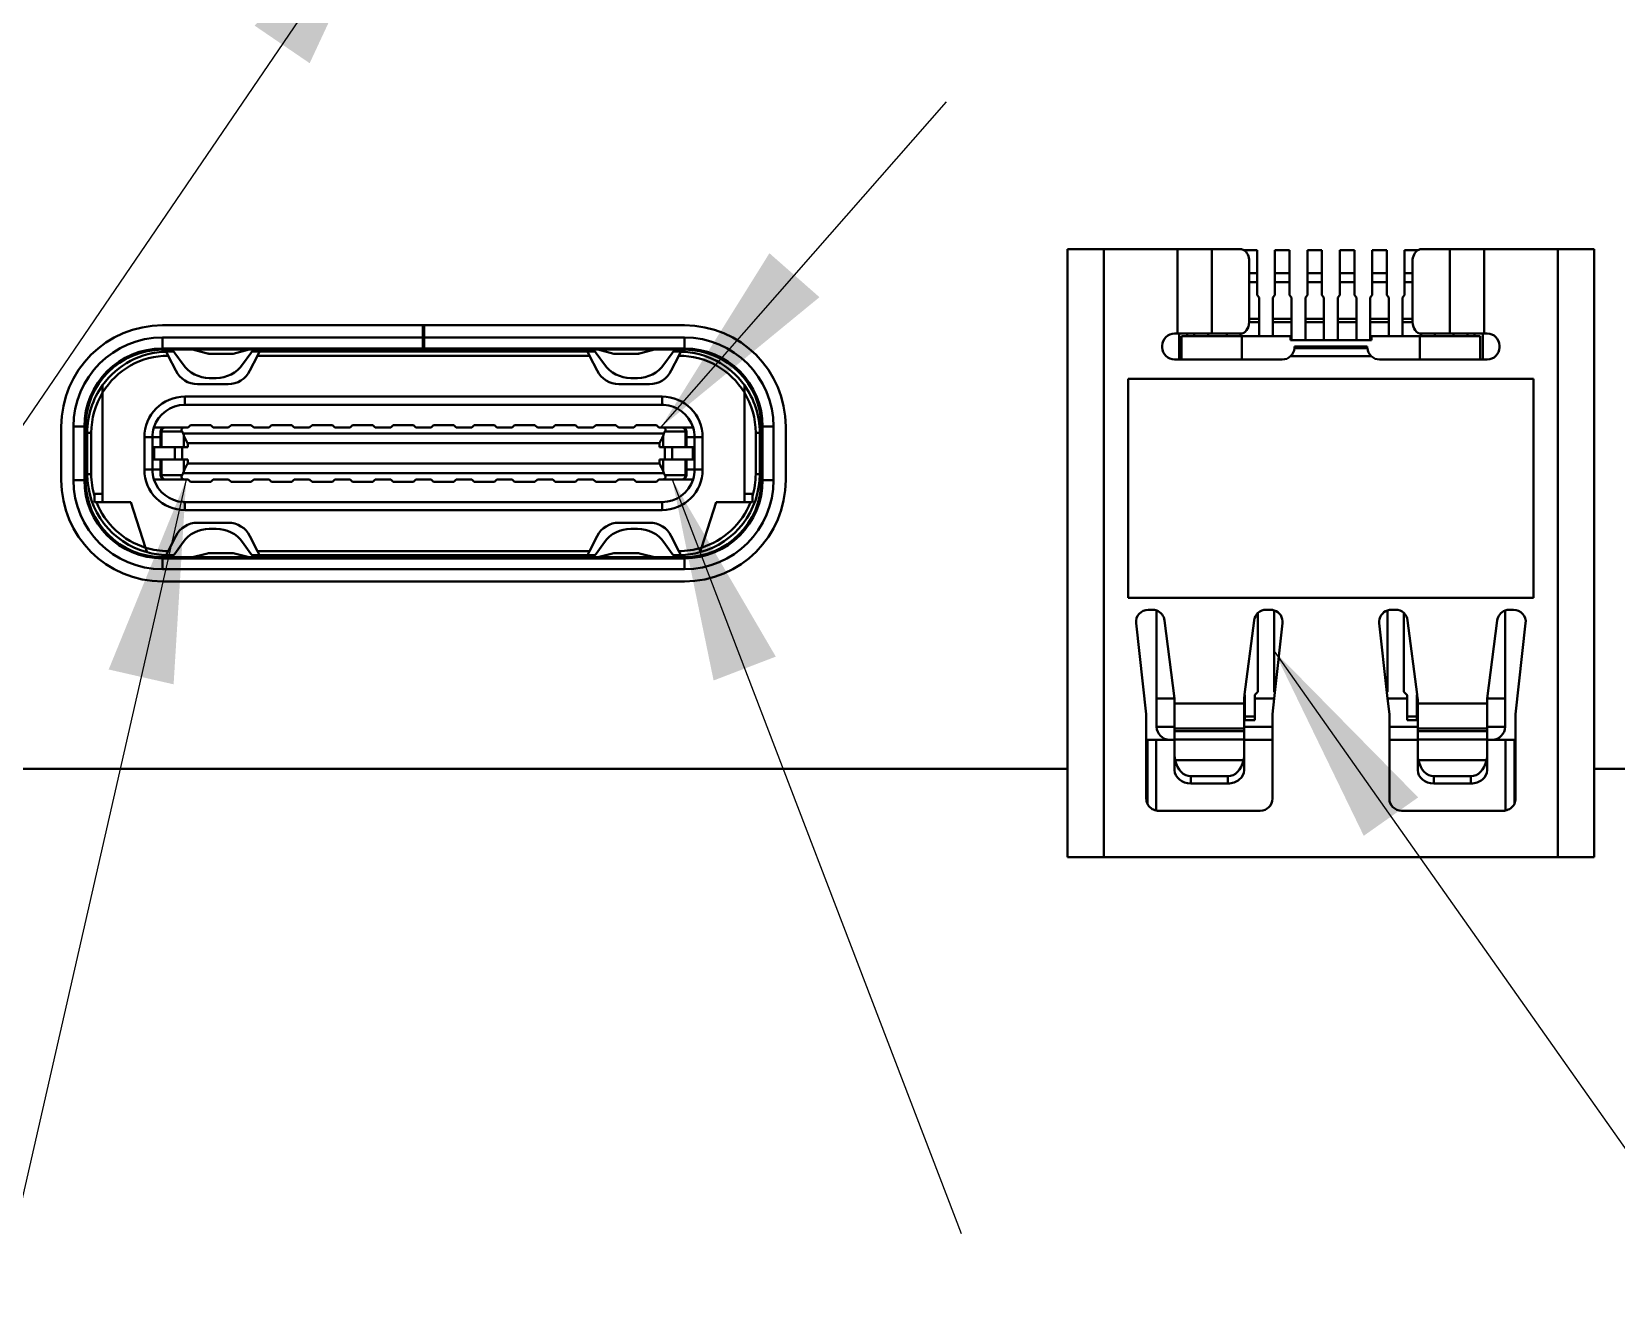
# Model space of a CAD drawing. Header units: millimetres. Extents: x 15 to 205, y 5 to 292.
# Drawn here: x 103.57 to 123.13, y 103.83 to 119.35 of the extents above; entities that cross this region are included whole.
import ezdxf

# ---------------------------------------------------------------- set-up
doc = ezdxf.new("R2010")
doc.units = ezdxf.units.MM
doc.layers.add('Annotations', color=7, linetype='Continuous')
doc.layers.add('Geometries', color=7, linetype='Continuous')
doc.dimstyles.new('ISO-25', dxfattribs={"dimtxt": 2.5, "dimasz": 2.5, "dimexe": 1.25, "dimexo": 0.625, "dimtad": 1, "dimtxsty": 'Standard', "dimcen": 2.5, "dimadec": 0, "dimazin": 0, "dimtfac": 1, "dimtmove": 0, "dimatfit": 3, "dimfxl": 1, "dimarcsym": 0})

msp = doc.modelspace()

# ---------------------------------------------------------------- linework, layer by layer
at = {"layer": 'Geometries', "linetype": 'Continuous', "lineweight": 40}
for p, q in [((116.355, 116.668), (116.805, 116.668)), ((116.355, 116.668), (116.355, 110.259)), ((116.805, 116.668), (117.713, 116.668)), ((116.805, 109.168), (116.805, 116.668)), ((117.713, 116.668), (118.138, 116.668)), ((117.713, 116.668), (117.713, 115.628)), ((118.138, 116.668), (118.492, 116.668)), ((118.138, 115.628), (118.138, 116.668)), ((118.695, 116.658), (118.531, 116.658)), ((118.695, 116.658), (118.695, 116.372)), ((118.915, 116.372), (118.915, 116.658)), ((119.095, 116.658), (118.915, 116.658)), ((119.095, 116.658), (119.095, 116.372)), ((119.315, 116.372), (119.315, 116.658)), ((119.495, 116.658), (119.315, 116.658)), ((119.495, 116.658), (119.495, 116.372)), ((119.715, 116.372), (119.715, 116.658)), ((119.895, 116.658), (119.715, 116.658)), ((119.895, 116.658), (119.895, 116.372)), ((120.115, 116.372), (120.115, 116.658)), ((120.295, 116.658), (120.115, 116.658)), ((120.295, 116.658), (120.295, 116.372)), ((120.515, 116.372), (120.515, 116.658)), ((120.68, 116.658), (120.515, 116.658)), ((120.719, 116.668), (121.073, 116.668)), ((121.073, 116.668), (121.497, 116.668)), ((121.073, 116.668), (121.073, 115.628)), ((121.497, 116.668), (122.405, 116.668)), ((121.497, 115.628), (121.497, 116.668)), ((122.405, 116.668), (122.855, 116.668)), ((122.405, 116.668), (122.405, 109.168)), ((122.855, 110.259), (122.855, 116.668)), ((118.598, 116.518), (118.598, 116.372)), ((118.695, 116.372), (118.598, 116.372)), ((118.598, 116.372), (118.598, 116.262)), ((118.695, 116.372), (118.695, 116.262)), ((118.915, 116.262), (118.915, 116.372)), ((119.095, 116.372), (118.915, 116.372)), ((119.095, 116.372), (119.095, 116.262)), ((119.315, 116.262), (119.315, 116.372)), ((119.495, 116.372), (119.315, 116.372)), ((119.495, 116.372), (119.495, 116.262)), ((119.715, 116.262), (119.715, 116.372)), ((119.895, 116.372), (119.715, 116.372)), ((119.895, 116.372), (119.895, 116.262)), ((120.115, 116.262), (120.115, 116.372)), ((120.295, 116.372), (120.115, 116.372)), ((120.295, 116.372), (120.295, 116.262)), ((120.515, 116.262), (120.515, 116.372)), ((120.613, 116.372), (120.515, 116.372)), ((120.613, 116.372), (120.613, 116.518)), ((120.613, 116.262), (120.613, 116.372)), ((118.598, 116.262), (118.695, 116.262)), ((118.598, 116.262), (118.598, 115.808)), ((118.695, 116.103), (118.695, 116.262)), ((118.915, 116.262), (119.095, 116.262)), ((118.915, 116.103), (118.915, 116.262)), ((119.095, 116.103), (119.095, 116.262)), ((119.315, 116.262), (119.495, 116.262)), ((119.315, 116.103), (119.315, 116.262)), ((119.495, 116.103), (119.495, 116.262)), ((119.715, 116.262), (119.895, 116.262)), ((119.715, 116.103), (119.715, 116.262)), ((119.895, 116.103), (119.895, 116.262)), ((120.115, 116.262), (120.295, 116.262)), ((120.115, 116.103), (120.115, 116.262)), ((120.295, 116.103), (120.295, 116.262)), ((120.515, 116.103), (120.515, 116.262)), ((120.515, 116.262), (120.613, 116.262)), ((120.613, 115.808), (120.613, 116.262)), ((118.72, 116.074), (118.695, 116.103)), ((118.72, 116.074), (118.72, 115.808)), ((118.915, 116.103), (118.89, 116.074)), ((118.89, 115.808), (118.89, 116.074)), ((119.12, 116.074), (119.095, 116.103)), ((119.12, 116.074), (119.12, 115.808)), ((119.315, 116.103), (119.29, 116.074)), ((119.29, 115.808), (119.29, 116.074)), ((119.52, 116.074), (119.495, 116.103)), ((119.52, 116.074), (119.52, 115.808)), ((119.715, 116.103), (119.69, 116.074)), ((119.69, 115.808), (119.69, 116.074)), ((119.92, 116.074), (119.895, 116.103)), ((119.92, 116.074), (119.92, 115.808)), ((120.115, 116.103), (120.09, 116.074)), ((120.09, 115.808), (120.09, 116.074)), ((120.32, 116.074), (120.295, 116.103)), ((120.32, 116.074), (120.32, 115.808)), ((120.515, 116.103), (120.49, 116.074)), ((120.49, 115.808), (120.49, 116.074)), ((118.72, 115.808), (118.598, 115.808)), ((118.598, 115.808), (118.598, 115.778)), ((118.72, 115.808), (118.72, 115.768)), ((118.89, 115.768), (118.89, 115.808)), ((119.12, 115.808), (118.89, 115.808)), ((119.12, 115.808), (119.12, 115.768)), ((119.52, 115.808), (119.29, 115.808)), ((119.29, 115.768), (119.29, 115.808)), ((119.52, 115.808), (119.52, 115.768)), ((119.69, 115.768), (119.69, 115.808)), ((119.92, 115.808), (119.69, 115.808)), ((119.92, 115.808), (119.92, 115.768)), ((120.09, 115.768), (120.09, 115.808)), ((120.32, 115.808), (120.09, 115.808)), ((120.32, 115.808), (120.32, 115.768)), ((120.49, 115.768), (120.49, 115.808)), ((120.613, 115.808), (120.49, 115.808)), ((120.613, 115.778), (120.613, 115.808)), ((105.187, 115.73), (108.397, 115.73)), ((105.187, 115.445), (105.187, 115.58)), ((108.397, 115.58), (105.187, 115.58)), ((108.417, 115.73), (108.397, 115.73)), ((108.397, 115.73), (108.397, 115.58)), ((108.397, 115.445), (108.397, 115.58)), ((111.627, 115.73), (108.417, 115.73)), ((108.417, 115.73), (108.417, 115.58)), ((108.417, 115.58), (108.417, 115.445)), ((108.417, 115.58), (111.627, 115.58)), ((111.627, 115.445), (111.627, 115.58)), ((117.675, 115.628), (117.713, 115.628)), ((117.732, 115.628), (117.713, 115.628)), ((117.832, 115.628), (117.732, 115.628)), ((117.732, 115.628), (117.732, 115.308)), ((117.832, 115.597), (117.762, 115.597)), ((117.762, 115.308), (117.762, 115.597)), ((117.92, 115.628), (117.832, 115.628)), ((117.832, 115.628), (117.832, 115.597)), ((117.92, 115.597), (117.832, 115.597)), ((118.09, 115.628), (117.92, 115.628)), ((117.92, 115.628), (117.92, 115.597)), ((118.09, 115.597), (117.92, 115.597)), ((118.138, 115.628), (118.09, 115.628)), ((118.09, 115.597), (118.09, 115.628)), ((118.32, 115.597), (118.09, 115.597)), ((118.32, 115.628), (118.138, 115.628)), ((118.32, 115.628), (118.32, 115.597)), ((118.49, 115.628), (118.32, 115.628)), ((118.49, 115.597), (118.32, 115.597)), ((118.49, 115.597), (118.49, 115.628)), ((118.492, 115.628), (118.49, 115.628)), ((118.505, 115.597), (118.49, 115.597)), ((118.72, 115.597), (118.505, 115.597)), ((118.505, 115.597), (118.505, 115.308)), ((118.72, 115.768), (118.598, 115.768)), ((118.72, 115.768), (118.72, 115.597)), ((118.89, 115.597), (118.72, 115.597)), ((118.89, 115.597), (118.89, 115.768)), ((119.12, 115.768), (118.89, 115.768)), ((119.105, 115.597), (118.89, 115.597)), ((119.105, 115.547), (119.105, 115.597)), ((119.12, 115.768), (119.12, 115.547)), ((119.29, 115.547), (119.29, 115.768)), ((119.52, 115.768), (119.29, 115.768)), ((119.52, 115.768), (119.52, 115.547)), ((119.69, 115.547), (119.69, 115.768)), ((119.92, 115.768), (119.69, 115.768)), ((119.92, 115.768), (119.92, 115.547)), ((120.09, 115.547), (120.09, 115.768)), ((120.32, 115.768), (120.09, 115.768)), ((120.105, 115.597), (120.105, 115.547)), ((120.32, 115.597), (120.105, 115.597)), ((120.32, 115.768), (120.32, 115.597)), ((120.49, 115.597), (120.32, 115.597)), ((120.49, 115.597), (120.49, 115.768)), ((120.613, 115.768), (120.49, 115.768)), ((120.705, 115.597), (120.49, 115.597)), ((120.72, 115.597), (120.705, 115.597)), ((120.705, 115.308), (120.705, 115.597)), ((120.719, 115.628), (120.72, 115.628)), ((120.72, 115.628), (120.72, 115.597)), ((120.72, 115.628), (120.89, 115.628)), ((120.89, 115.597), (120.72, 115.597)), ((120.89, 115.597), (120.89, 115.628)), ((120.89, 115.628), (121.073, 115.628)), ((121.12, 115.597), (120.89, 115.597)), ((121.12, 115.628), (121.073, 115.628)), ((121.29, 115.628), (121.12, 115.628)), ((121.12, 115.628), (121.12, 115.597)), ((121.29, 115.597), (121.12, 115.597)), ((121.379, 115.628), (121.29, 115.628)), ((121.29, 115.597), (121.29, 115.628)), ((121.379, 115.597), (121.29, 115.597)), ((121.479, 115.628), (121.379, 115.628)), ((121.379, 115.597), (121.379, 115.628)), ((121.449, 115.597), (121.379, 115.597)), ((121.449, 115.597), (121.449, 115.308)), ((121.497, 115.628), (121.479, 115.628)), ((121.479, 115.308), (121.479, 115.628)), ((121.535, 115.628), (121.497, 115.628)), ((105.187, 115.43), (105.187, 115.445)), ((108.397, 115.445), (105.187, 115.445)), ((105.187, 115.43), (105.238, 115.43)), ((105.232, 115.405), (105.257, 115.355)), ((105.238, 115.43), (105.239, 115.43)), ((105.238, 115.43), (105.238, 115.43)), ((105.239, 115.43), (105.256, 115.43)), ((105.256, 115.43), (105.557, 115.43)), ((105.257, 115.42), (105.3, 115.42)), ((105.257, 115.42), (105.257, 115.405)), ((105.257, 115.405), (105.322, 115.405)), ((105.44, 115.246), (105.337, 115.388)), ((105.557, 115.43), (105.725, 115.388)), ((105.557, 115.43), (106.257, 115.43)), ((105.725, 115.388), (105.756, 115.38)), ((106.257, 115.43), (106.057, 115.38)), ((106.175, 115.246), (106.277, 115.388)), ((106.257, 115.43), (106.358, 115.43)), ((106.382, 115.405), (106.292, 115.405)), ((106.357, 115.355), (106.382, 115.405)), ((106.358, 115.43), (106.652, 115.43)), ((106.722, 115.405), (106.382, 115.405)), ((106.652, 115.43), (107.279, 115.43)), ((106.722, 115.405), (106.702, 115.417)), ((107.322, 115.405), (106.722, 115.405)), ((107.279, 115.43), (108.397, 115.43)), ((107.279, 115.43), (107.322, 115.405)), ((109.492, 115.405), (107.322, 115.405)), ((108.397, 115.445), (108.397, 115.43)), ((108.417, 115.43), (108.397, 115.43)), ((108.417, 115.445), (108.417, 115.43)), ((108.417, 115.445), (111.627, 115.445)), ((109.535, 115.43), (108.417, 115.43)), ((109.535, 115.43), (109.492, 115.405)), ((110.092, 115.405), (109.492, 115.405)), ((110.162, 115.43), (109.535, 115.43)), ((110.092, 115.405), (110.112, 115.417)), ((110.432, 115.405), (110.092, 115.405)), ((110.456, 115.43), (110.162, 115.43)), ((110.432, 115.405), (110.522, 115.405)), ((110.457, 115.355), (110.432, 115.405)), ((110.557, 115.43), (110.456, 115.43)), ((110.64, 115.246), (110.537, 115.388)), ((111.257, 115.43), (110.557, 115.43)), ((110.557, 115.43), (110.757, 115.38)), ((111.059, 115.38), (111.09, 115.388)), ((111.257, 115.43), (111.09, 115.388)), ((111.407, 115.43), (111.257, 115.43)), ((111.375, 115.246), (111.477, 115.388)), ((111.558, 115.43), (111.407, 115.43)), ((111.407, 115.43), (111.407, 115.43)), ((111.492, 115.405), (111.557, 115.405)), ((111.515, 115.42), (111.557, 115.42)), ((111.557, 115.405), (111.557, 115.42)), ((111.582, 115.405), (111.557, 115.355)), ((111.576, 115.43), (111.558, 115.43)), ((111.627, 115.43), (111.576, 115.43)), ((111.576, 115.43), (111.576, 115.43)), ((111.576, 115.43), (111.576, 115.43)), ((111.627, 115.43), (111.627, 115.445)), ((117.525, 115.458), (117.525, 115.478)), ((119.105, 115.547), (119.12, 115.547)), ((119.12, 115.547), (119.29, 115.547)), ((119.155, 115.468), (120.055, 115.468)), ((119.155, 115.468), (119.155, 115.458)), ((119.155, 115.448), (120.056, 115.448)), ((119.29, 115.547), (119.52, 115.547)), ((119.52, 115.547), (119.69, 115.547)), ((119.69, 115.547), (119.92, 115.547)), ((119.92, 115.547), (120.09, 115.547)), ((120.055, 115.458), (120.055, 115.468)), ((120.09, 115.547), (120.105, 115.547)), ((121.685, 115.478), (121.685, 115.458)), ((105.349, 115.171), (105.257, 115.355)), ((105.756, 115.38), (105.757, 115.38)), ((106.057, 115.38), (105.757, 115.38)), ((106.357, 115.355), (106.265, 115.171)), ((110.457, 115.355), (106.357, 115.355)), ((110.549, 115.171), (110.457, 115.355)), ((110.757, 115.38), (111.057, 115.38)), ((111.059, 115.38), (111.057, 115.38)), ((111.557, 115.355), (111.465, 115.171)), ((117.732, 115.308), (117.675, 115.308)), ((117.762, 115.308), (117.732, 115.308)), ((118.505, 115.308), (117.762, 115.308)), ((119.005, 115.308), (118.505, 115.308)), ((120.104, 115.348), (119.107, 115.348)), ((120.705, 115.308), (120.205, 115.308)), ((121.449, 115.308), (120.705, 115.308)), ((121.479, 115.308), (121.449, 115.308)), ((121.535, 115.308), (121.479, 115.308)), ((104.447, 114.991), (104.447, 114.901)), ((105.997, 115.005), (105.618, 115.005)), ((105.764, 115.08), (105.85, 115.08)), ((111.197, 115.005), (110.818, 115.005)), ((111.05, 115.08), (110.964, 115.08)), ((112.367, 114.901), (112.367, 114.991)), ((122.105, 115.068), (117.105, 115.068)), ((117.105, 115.068), (117.105, 112.368)), ((122.105, 112.368), (122.105, 115.068)), ((104.447, 113.65), (104.447, 114.901)), ((105.462, 114.75), (105.462, 114.85)), ((111.352, 114.85), (105.462, 114.85)), ((111.352, 114.75), (111.352, 114.85)), ((112.367, 113.65), (112.367, 114.901)), ((105.462, 114.75), (111.352, 114.75)), ((103.937, 113.82), (103.937, 114.48)), ((104.223, 114.48), (104.087, 114.48)), ((104.087, 114.48), (104.087, 113.82)), ((104.223, 114.48), (104.223, 113.82)), ((104.223, 114.48), (104.237, 114.48)), ((104.237, 114.48), (104.237, 114.3)), ((104.307, 114.405), (104.257, 114.405)), ((104.257, 114.405), (104.257, 114.3)), ((104.307, 114.405), (104.307, 113.895)), ((105.081, 114.47), (105.187, 114.47)), ((105.162, 114.42), (105.175, 114.42)), ((105.162, 114.42), (105.162, 114.35)), ((105.427, 114.42), (105.175, 114.42)), ((105.175, 114.42), (105.175, 114.225)), ((105.187, 114.47), (105.212, 114.47)), ((105.212, 114.47), (105.222, 114.47)), ((105.456, 114.47), (105.222, 114.47)), ((105.427, 114.42), (105.44, 114.395)), ((105.456, 114.47), (105.462, 114.47)), ((105.462, 114.47), (105.502, 114.47)), ((105.532, 114.5), (105.502, 114.47)), ((105.532, 114.5), (105.782, 114.5)), ((105.812, 114.47), (105.782, 114.5)), ((105.812, 114.47), (106.002, 114.47)), ((106.002, 114.47), (106.032, 114.5)), ((106.032, 114.5), (106.282, 114.5)), ((106.282, 114.5), (106.312, 114.47)), ((106.312, 114.47), (106.502, 114.47)), ((106.532, 114.5), (106.502, 114.47)), ((106.532, 114.5), (106.692, 114.5)), ((106.782, 114.5), (106.692, 114.5)), ((106.782, 114.5), (106.812, 114.47)), ((106.812, 114.47), (107.002, 114.47)), ((107.032, 114.5), (107.002, 114.47)), ((107.032, 114.5), (107.282, 114.5)), ((107.282, 114.5), (107.312, 114.47)), ((107.312, 114.47), (107.502, 114.47)), ((107.502, 114.47), (107.532, 114.5)), ((107.532, 114.5), (107.692, 114.5)), ((107.692, 114.5), (107.782, 114.5)), ((107.782, 114.5), (107.812, 114.47)), ((107.812, 114.47), (108.002, 114.47)), ((108.002, 114.47), (108.032, 114.5)), ((108.032, 114.5), (108.282, 114.5)), ((108.282, 114.5), (108.312, 114.47)), ((108.312, 114.47), (108.502, 114.47)), ((108.502, 114.47), (108.532, 114.5)), ((108.782, 114.5), (108.532, 114.5)), ((108.782, 114.5), (108.812, 114.47)), ((108.812, 114.47), (109.002, 114.47)), ((109.002, 114.47), (109.032, 114.5)), ((109.282, 114.5), (109.032, 114.5)), ((109.282, 114.5), (109.312, 114.47)), ((109.312, 114.47), (109.502, 114.47)), ((109.502, 114.47), (109.532, 114.5)), ((109.782, 114.5), (109.532, 114.5)), ((109.782, 114.5), (109.812, 114.47)), ((109.812, 114.47), (110.002, 114.47)), ((110.002, 114.47), (110.032, 114.5)), ((110.282, 114.5), (110.032, 114.5)), ((110.282, 114.5), (110.312, 114.47)), ((110.312, 114.47), (110.502, 114.47)), ((110.502, 114.47), (110.532, 114.5)), ((110.692, 114.5), (110.532, 114.5)), ((110.782, 114.5), (110.692, 114.5)), ((110.782, 114.5), (110.812, 114.47)), ((110.812, 114.47), (111.002, 114.47)), ((111.002, 114.47), (111.032, 114.5)), ((111.282, 114.5), (111.032, 114.5)), ((111.282, 114.5), (111.312, 114.47)), ((111.312, 114.47), (111.359, 114.47)), ((111.359, 114.47), (111.593, 114.47)), ((111.387, 114.42), (111.375, 114.395)), ((111.387, 114.42), (111.639, 114.42)), ((111.602, 114.47), (111.593, 114.47)), ((111.627, 114.47), (111.602, 114.47)), ((111.627, 114.47), (111.734, 114.47)), ((111.652, 114.42), (111.639, 114.42)), ((111.639, 114.42), (111.639, 114.225)), ((111.652, 114.42), (111.652, 114.35)), ((112.507, 113.895), (112.507, 114.405)), ((112.507, 114.405), (112.557, 114.405)), ((112.557, 114.3), (112.557, 114.405)), ((112.592, 114.48), (112.577, 114.48)), ((112.577, 114.48), (112.577, 114.3)), ((112.592, 114.48), (112.592, 113.82)), ((112.592, 114.48), (112.727, 114.48)), ((112.727, 114.48), (112.727, 113.82)), ((112.877, 113.82), (112.877, 114.48)), ((104.237, 114.3), (104.237, 114)), ((104.257, 114.3), (104.237, 114.3)), ((104.257, 114), (104.257, 114.3)), ((105.062, 114.35), (104.962, 114.35)), ((104.962, 113.95), (104.962, 114.35)), ((105.062, 114.35), (105.062, 114.225)), ((105.162, 114.35), (105.062, 114.35)), ((105.084, 114.225), (105.062, 114.225)), ((105.062, 114.225), (105.062, 114.075)), ((105.084, 114.225), (105.162, 114.225)), ((105.084, 114.225), (105.084, 114.075)), ((105.162, 114.35), (105.162, 114.225)), ((105.162, 114.225), (105.175, 114.225)), ((105.175, 114.225), (105.337, 114.225)), ((105.43, 114.225), (105.337, 114.225)), ((105.337, 114.225), (105.337, 114.075)), ((105.45, 114.225), (105.43, 114.225)), ((105.43, 114.225), (105.43, 114.075)), ((105.44, 114.395), (111.375, 114.395)), ((105.45, 114.368), (105.45, 114.225)), ((105.497, 114.225), (105.45, 114.225)), ((105.497, 114.275), (111.318, 114.275)), ((105.497, 114.275), (105.497, 114.225)), ((111.318, 114.275), (111.318, 114.225)), ((111.318, 114.225), (111.364, 114.225)), ((111.364, 114.368), (111.364, 114.225)), ((111.364, 114.225), (111.384, 114.225)), ((111.384, 114.225), (111.477, 114.225)), ((111.384, 114.225), (111.384, 114.075)), ((111.639, 114.225), (111.477, 114.225)), ((111.477, 114.225), (111.477, 114.075)), ((111.652, 114.225), (111.639, 114.225)), ((111.652, 114.35), (111.752, 114.35)), ((111.652, 114.35), (111.652, 114.225)), ((111.731, 114.225), (111.652, 114.225)), ((111.731, 114.225), (111.731, 114.075)), ((111.731, 114.225), (111.752, 114.225)), ((111.752, 114.35), (111.852, 114.35)), ((111.752, 114.225), (111.752, 114.35)), ((111.752, 114.225), (111.752, 114.075)), ((111.852, 113.95), (111.852, 114.35)), ((112.557, 114.3), (112.577, 114.3)), ((112.557, 114), (112.557, 114.3)), ((112.577, 114.3), (112.577, 114)), ((105.084, 114.075), (105.062, 114.075)), ((105.062, 114.075), (105.062, 113.95)), ((105.084, 114.075), (105.162, 114.075)), ((105.162, 114.075), (105.162, 113.95)), ((105.162, 114.075), (105.175, 114.075)), ((105.175, 114.075), (105.337, 114.075)), ((105.175, 114.075), (105.175, 113.88)), ((105.43, 114.075), (105.337, 114.075)), ((105.45, 114.075), (105.43, 114.075)), ((105.497, 114.075), (105.45, 114.075)), ((105.45, 114.075), (105.45, 113.932)), ((105.497, 114.075), (105.497, 114.025)), ((111.318, 114.025), (105.497, 114.025)), ((111.318, 114.075), (111.364, 114.075)), ((111.318, 114.075), (111.318, 114.025)), ((111.364, 114.075), (111.384, 114.075)), ((111.364, 114.075), (111.364, 113.932)), ((111.384, 114.075), (111.477, 114.075)), ((111.639, 114.075), (111.477, 114.075)), ((111.652, 114.075), (111.639, 114.075)), ((111.639, 114.075), (111.639, 113.88)), ((111.652, 114.075), (111.652, 113.95)), ((111.731, 114.075), (111.652, 114.075)), ((111.731, 114.075), (111.752, 114.075)), ((111.752, 113.95), (111.752, 114.075)), ((104.223, 113.82), (104.087, 113.82)), ((104.237, 113.82), (104.223, 113.82)), ((104.237, 114), (104.257, 114)), ((104.237, 114), (104.237, 113.82)), ((104.257, 114), (104.257, 113.895)), ((104.307, 113.895), (104.257, 113.895)), ((105.062, 113.95), (104.962, 113.95)), ((105.162, 113.95), (105.062, 113.95)), ((105.187, 113.83), (105.081, 113.83)), ((105.162, 113.95), (105.162, 113.88)), ((105.162, 113.88), (105.175, 113.88)), ((105.175, 113.88), (105.427, 113.88)), ((105.212, 113.83), (105.187, 113.83)), ((105.212, 113.83), (105.222, 113.83)), ((105.222, 113.83), (105.456, 113.83)), ((105.44, 113.905), (105.427, 113.88)), ((111.375, 113.905), (105.44, 113.905)), ((105.502, 113.83), (105.456, 113.83)), ((105.502, 113.83), (105.532, 113.8)), ((105.782, 113.8), (105.812, 113.83)), ((106.002, 113.83), (105.812, 113.83)), ((106.002, 113.83), (106.032, 113.8)), ((106.282, 113.8), (106.312, 113.83)), ((106.502, 113.83), (106.312, 113.83)), ((106.502, 113.83), (106.532, 113.8)), ((106.782, 113.8), (106.812, 113.83)), ((107.002, 113.83), (106.812, 113.83)), ((107.002, 113.83), (107.032, 113.8)), ((107.282, 113.8), (107.312, 113.83)), ((107.502, 113.83), (107.312, 113.83)), ((107.502, 113.83), (107.532, 113.8)), ((107.782, 113.8), (107.812, 113.83)), ((108.002, 113.83), (107.812, 113.83)), ((108.002, 113.83), (108.032, 113.8)), ((108.282, 113.8), (108.312, 113.83)), ((108.502, 113.83), (108.312, 113.83)), ((108.502, 113.83), (108.532, 113.8)), ((108.782, 113.8), (108.812, 113.83)), ((109.002, 113.83), (108.812, 113.83)), ((109.002, 113.83), (109.032, 113.8)), ((109.282, 113.8), (109.312, 113.83)), ((109.502, 113.83), (109.312, 113.83)), ((109.502, 113.83), (109.532, 113.8)), ((109.782, 113.8), (109.812, 113.83)), ((110.002, 113.83), (109.812, 113.83)), ((110.002, 113.83), (110.032, 113.8)), ((110.282, 113.8), (110.312, 113.83)), ((110.502, 113.83), (110.312, 113.83)), ((110.502, 113.83), (110.532, 113.8)), ((110.782, 113.8), (110.812, 113.83)), ((111.002, 113.83), (110.812, 113.83)), ((111.002, 113.83), (111.032, 113.8)), ((111.282, 113.8), (111.312, 113.83)), ((111.359, 113.83), (111.312, 113.83)), ((111.593, 113.83), (111.359, 113.83)), ((111.375, 113.905), (111.387, 113.88)), ((111.639, 113.88), (111.387, 113.88)), ((111.602, 113.83), (111.593, 113.83)), ((111.602, 113.83), (111.627, 113.83)), ((111.734, 113.83), (111.627, 113.83)), ((111.652, 113.88), (111.639, 113.88)), ((111.652, 113.95), (111.652, 113.88)), ((111.652, 113.95), (111.752, 113.95)), ((111.752, 113.95), (111.852, 113.95)), ((112.507, 113.895), (112.557, 113.895)), ((112.577, 114), (112.557, 114)), ((112.557, 113.895), (112.557, 114)), ((112.577, 114), (112.577, 113.82)), ((112.577, 113.82), (112.592, 113.82)), ((112.592, 113.82), (112.727, 113.82)), ((104.347, 113.65), (104.447, 113.65)), ((104.347, 113.65), (104.347, 113.622)), ((104.347, 113.622), (104.347, 113.55)), ((104.447, 113.55), (104.447, 113.65)), ((105.532, 113.8), (105.782, 113.8)), ((106.032, 113.8), (106.122, 113.8)), ((106.122, 113.8), (106.282, 113.8)), ((106.622, 113.8), (106.532, 113.8)), ((106.782, 113.8), (106.622, 113.8)), ((107.122, 113.8), (107.032, 113.8)), ((107.282, 113.8), (107.122, 113.8)), ((107.532, 113.8), (107.622, 113.8)), ((107.782, 113.8), (107.622, 113.8)), ((108.122, 113.8), (108.032, 113.8)), ((108.282, 113.8), (108.122, 113.8)), ((108.622, 113.8), (108.532, 113.8)), ((108.782, 113.8), (108.622, 113.8)), ((109.122, 113.8), (109.032, 113.8)), ((109.282, 113.8), (109.122, 113.8)), ((109.622, 113.8), (109.532, 113.8)), ((109.782, 113.8), (109.622, 113.8)), ((110.122, 113.8), (110.032, 113.8)), ((110.282, 113.8), (110.122, 113.8)), ((110.622, 113.8), (110.532, 113.8)), ((110.782, 113.8), (110.622, 113.8)), ((111.032, 113.8), (111.122, 113.8)), ((111.282, 113.8), (111.122, 113.8)), ((112.367, 113.55), (112.367, 113.65)), ((112.367, 113.65), (112.467, 113.65)), ((112.467, 113.65), (112.467, 113.622)), ((112.467, 113.622), (112.467, 113.55)), ((104.347, 113.55), (104.372, 113.55)), ((104.372, 113.55), (104.447, 113.55)), ((104.447, 113.55), (104.797, 113.55)), ((104.978, 112.987), (104.797, 113.55)), ((105.462, 113.45), (105.462, 113.55)), ((105.462, 113.55), (111.352, 113.55)), ((105.462, 113.45), (111.352, 113.45)), ((111.352, 113.55), (111.352, 113.45)), ((112.017, 113.55), (111.837, 112.987)), ((112.017, 113.55), (112.367, 113.55)), ((112.367, 113.55), (112.442, 113.55)), ((112.442, 113.55), (112.467, 113.55)), ((105.618, 113.295), (105.997, 113.295)), ((110.818, 113.295), (111.197, 113.295)), ((105.257, 112.945), (105.349, 113.129)), ((105.44, 113.054), (105.337, 112.911)), ((105.764, 113.22), (105.85, 113.22)), ((106.175, 113.054), (106.277, 112.911)), ((106.357, 112.945), (106.265, 113.129)), ((110.457, 112.945), (110.549, 113.129)), ((110.64, 113.054), (110.537, 112.911)), ((111.05, 113.22), (110.964, 113.22)), ((111.375, 113.054), (111.477, 112.911)), ((111.465, 113.129), (111.557, 112.945)), ((104.978, 112.987), (104.996, 112.93)), ((105.187, 112.87), (105.187, 112.855)), ((105.187, 112.87), (105.256, 112.87)), ((105.187, 112.855), (111.627, 112.855)), ((105.187, 112.855), (105.187, 112.72)), ((105.232, 112.895), (105.257, 112.945)), ((105.256, 112.87), (105.557, 112.87)), ((105.257, 112.895), (105.322, 112.895)), ((105.257, 112.895), (105.257, 112.88)), ((105.257, 112.88), (105.3, 112.88)), ((105.557, 112.87), (105.725, 112.912)), ((105.557, 112.87), (106.257, 112.87)), ((105.756, 112.92), (105.725, 112.912)), ((105.756, 112.92), (105.757, 112.92)), ((106.057, 112.92), (105.757, 112.92)), ((106.257, 112.87), (106.057, 112.92)), ((106.257, 112.87), (106.358, 112.87)), ((106.292, 112.895), (106.382, 112.895)), ((106.357, 112.945), (106.382, 112.895)), ((106.357, 112.945), (110.457, 112.945)), ((106.358, 112.87), (106.652, 112.87)), ((106.382, 112.895), (106.722, 112.895)), ((106.652, 112.87), (107.279, 112.87)), ((106.722, 112.895), (106.702, 112.883)), ((106.722, 112.895), (107.322, 112.895)), ((107.279, 112.87), (107.322, 112.895)), ((107.279, 112.87), (109.535, 112.87)), ((107.322, 112.895), (109.492, 112.895)), ((109.492, 112.895), (110.092, 112.895)), ((109.535, 112.87), (109.492, 112.895)), ((109.535, 112.87), (110.162, 112.87)), ((110.092, 112.895), (110.432, 112.895)), ((110.092, 112.895), (110.112, 112.883)), ((110.162, 112.87), (110.456, 112.87)), ((110.457, 112.945), (110.432, 112.895)), ((110.432, 112.895), (110.522, 112.895)), ((110.456, 112.87), (110.557, 112.87)), ((110.557, 112.87), (110.757, 112.92)), ((110.557, 112.87), (111.257, 112.87)), ((110.757, 112.92), (111.057, 112.92)), ((111.059, 112.92), (111.057, 112.92)), ((111.09, 112.912), (111.059, 112.92)), ((111.257, 112.87), (111.09, 112.912)), ((111.257, 112.87), (111.558, 112.87)), ((111.492, 112.895), (111.557, 112.895)), ((111.515, 112.88), (111.557, 112.88)), ((111.557, 112.945), (111.582, 112.895)), ((111.557, 112.88), (111.557, 112.895)), ((111.558, 112.87), (111.627, 112.87)), ((111.627, 112.87), (111.627, 112.855)), ((111.627, 112.855), (111.627, 112.72)), ((111.818, 112.93), (111.837, 112.987)), ((111.627, 112.72), (105.187, 112.72)), ((105.187, 112.57), (111.627, 112.57)), ((117.105, 112.368), (122.105, 112.368)), ((117.404, 112.221), (117.351, 112.221)), ((117.455, 111.128), (117.455, 112.212)), ((117.552, 112.09), (117.676, 111.128)), ((118.541, 111.175), (118.659, 112.09)), ((118.705, 112.181), (118.705, 111.21)), ((118.86, 112.221), (118.807, 112.221)), ((118.905, 111.21), (118.905, 112.214)), ((120.305, 112.214), (120.305, 111.21)), ((120.351, 112.221), (120.404, 112.221)), ((120.505, 111.21), (120.505, 112.181)), ((120.552, 112.09), (120.67, 111.175)), ((121.535, 111.128), (121.659, 112.09)), ((121.755, 111.128), (121.755, 112.212)), ((121.807, 112.221), (121.86, 112.221)), ((117.327, 110.932), (117.202, 112.054)), ((119.009, 112.054), (118.914, 111.202)), ((120.297, 111.202), (120.202, 112.054)), ((122.009, 112.054), (121.884, 110.932)), ((117.676, 111.128), (117.455, 111.128)), ((117.455, 110.778), (117.455, 111.128)), ((117.676, 111.128), (117.677, 111.124)), ((117.677, 111.124), (117.677, 111.064)), ((118.534, 111.124), (118.535, 111.128)), ((118.534, 111.064), (118.534, 111.124)), ((118.535, 111.128), (118.541, 111.175)), ((118.545, 111.128), (118.535, 111.128)), ((118.541, 111.175), (118.543, 111.173)), ((118.545, 111.166), (118.545, 111.128)), ((118.545, 111.128), (118.545, 110.905)), ((118.665, 111.128), (118.665, 111.166)), ((118.906, 111.128), (118.665, 111.128)), ((118.665, 110.905), (118.665, 111.128)), ((118.668, 111.173), (118.705, 111.21)), ((118.906, 111.128), (118.884, 110.932)), ((118.905, 111.21), (118.905, 111.21)), ((118.914, 111.202), (118.905, 111.21)), ((118.914, 111.202), (118.906, 111.128)), ((120.297, 111.202), (120.305, 111.21)), ((120.305, 111.128), (120.297, 111.202)), ((120.545, 111.128), (120.305, 111.128)), ((120.327, 110.932), (120.305, 111.128)), ((120.505, 111.21), (120.543, 111.173)), ((120.545, 111.166), (120.545, 111.128)), ((120.545, 111.128), (120.545, 110.905)), ((120.665, 111.128), (120.665, 111.166)), ((120.676, 111.128), (120.665, 111.128)), ((120.665, 110.905), (120.665, 111.128)), ((120.668, 111.173), (120.67, 111.175)), ((120.67, 111.175), (120.676, 111.128)), ((120.676, 111.128), (120.677, 111.124)), ((120.677, 111.124), (120.677, 111.064)), ((121.534, 111.124), (121.535, 111.128)), ((121.534, 111.124), (121.534, 111.064)), ((121.755, 111.128), (121.535, 111.128)), ((121.755, 111.128), (121.755, 110.778)), ((117.327, 110.618), (117.327, 110.932)), ((117.677, 110.778), (117.677, 111.064)), ((118.534, 111.064), (117.677, 111.064)), ((118.534, 111.064), (118.534, 110.778)), ((118.545, 110.861), (118.545, 110.905)), ((118.665, 110.905), (118.545, 110.905)), ((118.665, 110.905), (118.665, 110.861)), ((118.884, 110.932), (118.884, 110.778)), ((120.327, 110.778), (120.327, 110.932)), ((120.545, 110.861), (120.545, 110.905)), ((120.665, 110.905), (120.545, 110.905)), ((120.665, 110.905), (120.665, 110.861)), ((120.677, 110.778), (120.677, 111.064)), ((121.534, 111.064), (120.677, 111.064)), ((121.534, 111.064), (121.534, 110.778)), ((121.884, 110.932), (121.884, 110.618)), ((117.677, 110.778), (117.455, 110.778)), ((117.677, 110.755), (117.677, 110.778)), ((117.677, 110.755), (118.534, 110.755)), ((117.677, 110.724), (117.677, 110.755)), ((117.677, 110.62), (117.677, 110.724)), ((118.534, 110.724), (117.677, 110.724)), ((118.534, 110.778), (118.534, 110.755)), ((118.884, 110.778), (118.534, 110.778)), ((118.534, 110.755), (118.534, 110.724)), ((118.534, 110.724), (118.534, 110.62)), ((118.545, 110.861), (118.665, 110.861)), ((118.884, 110.778), (118.884, 110.618)), ((120.677, 110.778), (120.327, 110.778)), ((120.327, 110.618), (120.327, 110.778)), ((120.545, 110.861), (120.665, 110.861)), ((120.677, 110.755), (120.677, 110.778)), ((120.677, 110.724), (120.677, 110.755)), ((120.677, 110.755), (121.534, 110.755)), ((120.677, 110.62), (120.677, 110.724)), ((121.534, 110.724), (120.677, 110.724)), ((121.534, 110.778), (121.534, 110.755)), ((121.755, 110.778), (121.534, 110.778)), ((121.534, 110.755), (121.534, 110.724)), ((121.534, 110.724), (121.534, 110.62)), ((117.327, 110.618), (117.341, 110.618)), ((117.327, 109.892), (117.327, 110.618)), ((117.341, 110.618), (117.45, 110.618)), ((117.341, 110.618), (117.341, 109.828)), ((117.45, 110.618), (117.615, 110.618)), ((117.45, 109.745), (117.45, 110.618)), ((117.615, 110.618), (117.677, 110.618)), ((117.677, 110.618), (117.677, 110.62)), ((117.677, 110.62), (118.534, 110.62)), ((117.677, 110.412), (117.677, 110.618)), ((118.534, 110.62), (118.534, 110.618)), ((118.534, 110.618), (118.884, 110.618)), ((118.534, 110.618), (118.534, 110.412)), ((118.884, 110.618), (118.884, 109.892)), ((120.327, 110.618), (120.677, 110.618)), ((120.327, 109.892), (120.327, 110.618)), ((120.677, 110.618), (120.677, 110.62)), ((120.677, 110.62), (121.534, 110.62)), ((120.677, 110.412), (120.677, 110.618)), ((121.534, 110.62), (121.534, 110.618)), ((121.534, 110.618), (121.595, 110.618)), ((121.534, 110.618), (121.534, 110.412)), ((121.761, 110.618), (121.595, 110.618)), ((121.761, 110.618), (121.87, 110.618)), ((121.761, 110.618), (121.761, 109.745)), ((121.87, 110.618), (121.884, 110.618)), ((121.87, 109.828), (121.87, 110.618)), ((121.884, 110.618), (121.884, 109.892)), ((117.677, 110.243), (117.677, 110.412)), ((117.685, 110.365), (118.526, 110.365)), ((118.534, 110.412), (118.534, 110.243)), ((120.677, 110.243), (120.677, 110.412)), ((120.685, 110.365), (121.526, 110.365)), ((121.534, 110.412), (121.534, 110.243)), ((116.355, 110.259), (60.443, 110.259)), ((116.355, 110.259), (116.355, 109.168)), ((117.877, 110.078), (117.877, 110.167)), ((118.334, 110.167), (117.877, 110.167)), ((118.334, 110.167), (118.334, 110.078)), ((121.334, 110.167), (120.877, 110.167)), ((120.877, 110.078), (120.877, 110.167)), ((121.334, 110.167), (121.334, 110.078)), ((156.443, 110.259), (122.855, 110.259)), ((122.855, 109.168), (122.855, 110.259)), ((118.334, 110.078), (117.877, 110.078)), ((121.334, 110.078), (120.877, 110.078)), ((118.734, 109.742), (117.477, 109.742)), ((121.734, 109.742), (120.477, 109.742)), ((116.805, 109.168), (116.355, 109.168)), ((122.405, 109.168), (116.805, 109.168)), ((122.855, 109.168), (122.405, 109.168))]:
    msp.add_line(p, q, dxfattribs=at)
at = {"layer": 'Geometries', "linetype": 'Continuous', "lineweight": 40, "flags": 128}
for points in [[(111.352, 114.75), (111.366, 114.75), (111.372, 114.749)], [(105.456, 114.47), (105.451, 114.47), (105.446, 114.469), (105.443, 114.468), (105.44, 114.467), (105.438, 114.466), (105.435, 114.465), (105.433, 114.464), (105.43, 114.462), (105.428, 114.46), (105.427, 114.458), (105.425, 114.455), (105.424, 114.452), (105.423, 114.449), (105.422, 114.446), (105.422, 114.442), (105.422, 114.438), (105.422, 114.434), (105.424, 114.429), (105.425, 114.424), (105.427, 114.42)], [(111.387, 114.42), (111.389, 114.424), (111.391, 114.429), (111.392, 114.434), (111.393, 114.438), (111.393, 114.442), (111.392, 114.446), (111.392, 114.449), (111.391, 114.452), (111.389, 114.455), (111.388, 114.458), (111.386, 114.46), (111.384, 114.462), (111.382, 114.464), (111.379, 114.465), (111.377, 114.466), (111.374, 114.467), (111.371, 114.468), (111.368, 114.469), (111.363, 114.47), (111.359, 114.47)], [(105.45, 114.368), (105.448, 114.375), (105.445, 114.382), (105.443, 114.389), (105.44, 114.395)], [(105.45, 114.368), (105.452, 114.362), (105.455, 114.355), (105.457, 114.349), (105.46, 114.342), (105.464, 114.335), (105.468, 114.327), (105.472, 114.318), (105.477, 114.31), (105.482, 114.301), (105.487, 114.292), (105.492, 114.284), (105.496, 114.277), (105.497, 114.275)], [(111.318, 114.275), (111.319, 114.277), (111.323, 114.284), (111.328, 114.292), (111.332, 114.301), (111.337, 114.31), (111.342, 114.318), (111.346, 114.327), (111.351, 114.335), (111.354, 114.342), (111.357, 114.349), (111.36, 114.355), (111.362, 114.362), (111.364, 114.368)], [(111.364, 114.368), (111.367, 114.375), (111.369, 114.382), (111.372, 114.389), (111.375, 114.395)], [(105.497, 114.025), (105.496, 114.023), (105.49, 114.014), (105.485, 114.004), (105.48, 113.995), (105.475, 113.986), (105.47, 113.977), (105.465, 113.968), (105.462, 113.961), (105.459, 113.954), (105.456, 113.948), (105.453, 113.941), (105.451, 113.935), (105.45, 113.932)], [(111.364, 113.932), (111.362, 113.938), (111.36, 113.945), (111.357, 113.951), (111.354, 113.958), (111.351, 113.965), (111.346, 113.973), (111.342, 113.982), (111.337, 113.99), (111.332, 113.999), (111.328, 114.007), (111.323, 114.016), (111.319, 114.023), (111.318, 114.025)], [(105.427, 113.88), (105.425, 113.875), (105.424, 113.871), (105.422, 113.866), (105.422, 113.861), (105.422, 113.858), (105.422, 113.854), (105.423, 113.851), (105.424, 113.848), (105.425, 113.845), (105.427, 113.842), (105.428, 113.84), (105.43, 113.838), (105.433, 113.836), (105.435, 113.835), (105.438, 113.833), (105.44, 113.832), (105.443, 113.831), (105.446, 113.831), (105.451, 113.83), (105.456, 113.83)], [(105.44, 113.905), (105.443, 113.911), (105.445, 113.917), (105.448, 113.924), (105.45, 113.932)], [(111.359, 113.83), (111.363, 113.83), (111.368, 113.831), (111.371, 113.831), (111.374, 113.832), (111.377, 113.833), (111.379, 113.835), (111.382, 113.836), (111.384, 113.838), (111.386, 113.84), (111.388, 113.842), (111.389, 113.845), (111.391, 113.848), (111.392, 113.851), (111.392, 113.854), (111.393, 113.858), (111.393, 113.861), (111.392, 113.866), (111.391, 113.871), (111.389, 113.875), (111.387, 113.88)], [(111.375, 113.905), (111.372, 113.911), (111.369, 113.917), (111.367, 113.924), (111.364, 113.932)], [(105.442, 113.55), (105.449, 113.55), (105.462, 113.55)]]:
    msp.add_lwpolyline(points, dxfattribs=at)
at = {"layer": 'Geometries', "linetype": 'Continuous', "lineweight": 40}
for centre, radius, start, end in [((105.187, 114.48), 1.25, 90, 180), ((105.187, 114.48), 1.1, 90, 180), ((111.627, 114.48), 1.25, 0, 90), ((111.627, 114.48), 1.1, 0, 90), ((117.675, 115.478), 0.15, 90, 180), ((121.535, 115.478), 0.15, 0, 90), ((105.187, 114.48), 0.965, 90, 180), ((105.187, 114.48), 0.95, 90, 180), ((105.257, 114.405), 1, 91.4237, 144.0959), ((105.257, 114.405), 1, 90, 91.4237), ((105.256, 115.33), 0.1, 64.1581, 90), ((105.256, 115.33), 0.1, 48.5904, 64.1581), ((105.256, 115.33), 0.1, 35.7734, 48.5904), ((105.764, 115.48), 0.1, 246.7483, 265.1792), ((106.358, 115.33), 0.1, 131.4096, 144.2266), ((106.358, 115.33), 0.1, 90, 131.4096), ((106.652, 115.33), 0.1, 60, 90), ((110.162, 115.33), 0.1, 90, 120), ((110.456, 115.33), 0.1, 48.5904, 90), ((110.456, 115.33), 0.1, 35.7734, 48.5904), ((111.05, 115.48), 0.1, 274.8208, 293.2517), ((111.558, 115.33), 0.1, 131.4096, 144.2266), ((111.558, 115.33), 0.1, 115.8419, 131.4096), ((111.558, 115.33), 0.1, 90, 115.8419), ((111.557, 114.405), 1, 88.5763, 90), ((111.557, 114.405), 1, 35.9041, 88.5763), ((111.627, 114.48), 0.965, 0, 90), ((111.627, 114.48), 0.95, 0, 90), ((117.675, 115.458), 0.15, 180, 270), ((119.005, 115.458), 0.15, 312.8334, 356.1774), ((119.005, 115.458), 0.15, 356.1774, 0), ((120.205, 115.458), 0.15, 180, 183.8226), ((120.205, 115.458), 0.15, 183.8226, 227.1666), ((121.535, 115.458), 0.15, 270, 0), ((105.257, 114.405), 0.95, 90, 148.4991), ((105.764, 115.48), 0.4, 215.7734, 270), ((105.85, 115.48), 0.4, 270, 324.2266), ((110.964, 115.48), 0.4, 215.7734, 270), ((111.05, 115.48), 0.4, 270, 324.2266), ((111.557, 114.405), 0.95, 31.5009, 90), ((119.005, 115.458), 0.15, 270, 312.8334), ((120.205, 115.458), 0.15, 227.1666, 270), ((105.257, 114.405), 1, 144.0959, 180), ((105.618, 115.305), 0.3, 206.5651, 270), ((105.997, 115.305), 0.3, 270, 333.4349), ((110.818, 115.305), 0.3, 206.5651, 270), ((111.197, 115.305), 0.3, 270, 333.4349), ((111.557, 114.405), 1, 0, 35.9041), ((105.257, 114.405), 0.95, 148.4991, 180), ((105.462, 114.35), 0.5, 90, 180), ((111.352, 114.35), 0.5, 0, 90), ((111.557, 114.405), 0.95, 0, 31.5009), ((105.462, 114.35), 0.4, 90, 162.5424), ((111.352, 114.35), 0.4, 17.4576, 87.136), ((105.462, 114.35), 0.4, 162.5424, 180), ((105.212, 114.42), 0.05, 125.0924, 180), ((105.462, 114.35), 0.3, 156.4218, 158.3026), ((105.212, 114.42), 0.05, 90, 125.0924), ((111.602, 114.42), 0.05, 54.9076, 90), ((111.352, 114.35), 0.3, 21.6974, 23.5782), ((111.602, 114.42), 0.05, 0, 54.9076), ((111.352, 114.35), 0.4, 0, 17.4576), ((105.187, 113.82), 1.25, 180, 270), ((105.187, 113.82), 1.1, 180, 270), ((105.187, 113.82), 0.965, 180, 270), ((105.187, 113.82), 0.95, 180, 270), ((105.257, 113.895), 1, 180, 254.875), ((105.257, 113.895), 0.95, 180, 196.6856), ((105.462, 113.95), 0.5, 180, 270), ((105.462, 113.95), 0.4, 180, 197.4576), ((105.462, 113.95), 0.4, 197.4576, 267.136), ((105.212, 113.88), 0.05, 180, 234.9076), ((105.212, 113.88), 0.05, 234.9076, 270), ((105.462, 113.95), 0.3, 201.6974, 203.5782), ((111.352, 113.95), 0.5, 270, 0), ((111.352, 113.95), 0.4, 270, 342.5424), ((111.602, 113.88), 0.05, 270, 305.0924), ((111.352, 113.95), 0.3, 336.4218, 338.3026), ((111.627, 113.82), 0.965, 270, 0), ((111.627, 113.82), 0.95, 270, 0), ((111.627, 113.82), 1.25, 270, 0), ((111.627, 113.82), 1.1, 270, 0), ((111.602, 113.88), 0.05, 305.0924, 0), ((111.352, 113.95), 0.4, 342.5424, 0), ((111.557, 113.895), 1, 285.125, 0), ((111.557, 113.895), 0.95, 343.3144, 0), ((105.257, 113.895), 0.95, 201.2943, 252.9004), ((111.557, 113.895), 0.95, 287.0996, 338.7057), ((105.618, 112.995), 0.3, 90, 153.4349), ((105.997, 112.995), 0.3, 26.5651, 90), ((110.818, 112.995), 0.3, 90, 153.4349), ((111.197, 112.995), 0.3, 26.5651, 90), ((105.764, 112.82), 0.4, 90, 144.2266), ((105.85, 112.82), 0.4, 35.7734, 90), ((110.964, 112.82), 0.4, 90, 144.2266), ((111.05, 112.82), 0.4, 35.7734, 90), ((105.257, 113.895), 0.95, 252.9004, 270), ((105.257, 113.895), 1, 254.875, 268.5763), ((105.257, 113.895), 1, 268.5763, 270), ((105.256, 112.97), 0.1, 270, 295.8419), ((105.256, 112.97), 0.1, 295.8419, 311.4096), ((105.256, 112.97), 0.1, 311.4096, 324.2266), ((105.764, 112.82), 0.1, 94.8208, 113.2517), ((106.358, 112.97), 0.1, 215.7734, 228.5904), ((106.358, 112.97), 0.1, 228.5904, 270), ((106.652, 112.97), 0.1, 270, 300), ((110.162, 112.97), 0.1, 240, 270), ((110.456, 112.97), 0.1, 270, 311.4096), ((110.456, 112.97), 0.1, 311.4096, 324.2266), ((111.05, 112.82), 0.1, 66.7483, 85.1792), ((111.558, 112.97), 0.1, 215.7734, 228.5904), ((111.558, 112.97), 0.1, 228.5904, 244.1581), ((111.558, 112.97), 0.1, 244.1581, 270), ((111.557, 113.895), 0.95, 270, 287.0996), ((111.557, 113.895), 1, 270, 271.4237), ((111.557, 113.895), 1, 271.4237, 285.125), ((117.351, 112.071), 0.15, 90, 186.3402), ((117.404, 112.071), 0.15, 69.795, 90), ((117.404, 112.071), 0.15, 7.3402, 69.795), ((118.807, 112.071), 0.15, 132.7432, 172.6598), ((118.807, 112.071), 0.15, 90, 132.7432), ((118.86, 112.071), 0.15, 72.2003, 90), ((118.86, 112.071), 0.15, 353.6598, 72.2003), ((120.351, 112.071), 0.15, 107.7997, 186.3402), ((120.351, 112.071), 0.15, 90, 107.7997), ((120.404, 112.071), 0.15, 47.2568, 90), ((120.404, 112.071), 0.15, 7.3402, 47.2568), ((121.807, 112.071), 0.15, 110.205, 172.6598), ((121.807, 112.071), 0.15, 90, 110.205), ((121.86, 112.071), 0.15, 353.6598, 90), ((118.535, 111.166), 0.01, 0, 45), ((118.675, 111.166), 0.01, 135, 180), ((120.535, 111.166), 0.01, 0, 45), ((120.675, 111.166), 0.01, 135, 180), ((117.615, 110.778), 0.16, 180, 270), ((121.595, 110.778), 0.16, 270, 0), ((117.477, 109.892), 0.15, 180, 205.1349), ((117.477, 109.892), 0.15, 205.1349, 259.6532), ((117.477, 109.892), 0.15, 259.6532, 270), ((118.734, 109.892), 0.15, 270, 0), ((120.477, 109.892), 0.15, 180, 270), ((121.734, 109.892), 0.15, 270, 280.3468), ((121.734, 109.892), 0.15, 280.3468, 334.8651), ((121.734, 109.892), 0.15, 334.8651, 0)]:
    msp.add_arc(centre, radius, start, end, dxfattribs=at)
for centre, major_axis, ratio, start_param, end_param in [((118.492, 116.518), (0, 0.15), 0.707107, 5.907786, 6.283185), ((118.492, 116.518), (0, 0.15), 0.707107, 4.712389, 5.907786), ((120.719, 116.518), (0, 0.15), 0.707107, 0.375399, 1.570796), ((120.719, 116.518), (0, 0.15), 0.707107, 0, 0.375399), ((118.492, 115.778), (0, 0.15), 0.707107, 4.645673, 4.712389), ((120.719, 115.778), (0, 0.15), 0.707107, 1.570796, 1.637512), ((118.492, 115.778), (0, 0.15), 0.707107, 3.141593, 4.645673), ((120.719, 115.778), (0, 0.15), 0.707107, 1.637512, 3.141593), ((105.222, 114.42), (0, 0.05), 0.936329, 0, 1.570796), ((111.593, 114.42), (0, 0.05), 0.936329, 4.712389, 6.283185), ((105.222, 113.88), (0, -0.05), 0.936329, 4.712389, 6.283185), ((111.593, 113.88), (0, -0.05), 0.936329, 0, 1.570796), ((117.877, 110.412), (0.2, 0), 0.82508, 3.141593, 3.431344), ((117.877, 110.445), (0, 0.278), 0.719375, 1.860548, 3.141593), ((118.334, 110.445), (0, -0.278), 0.719375, 0, 1.281045), ((118.334, 110.412), (0.2, 0), 0.82508, 5.993434, 6.283185), ((120.877, 110.412), (0.2, 0), 0.82508, 3.141593, 3.431344), ((120.877, 110.445), (0, 0.278), 0.719375, 1.860548, 3.141593), ((121.334, 110.445), (0, -0.278), 0.719375, 0, 1.281045), ((121.334, 110.412), (0.2, 0), 0.82508, 5.993434, 6.283185), ((117.877, 110.243), (-0.2, 0), 0.82508, 0, 1.570796), ((118.334, 110.243), (-0.2, 0), 0.82508, 1.570796, 3.141593), ((120.877, 110.243), (-0.2, 0), 0.82508, 0, 1.570796), ((121.334, 110.243), (-0.2, 0), 0.82508, 1.570796, 3.141593)]:
    msp.add_ellipse(centre, major_axis=major_axis, ratio=ratio, start_param=start_param, end_param=end_param, dxfattribs=at)

# ---------------------------------------------------------------- leaders
at = {"layer": 'Annotations', "linetype": 'Continuous', "lineweight": 15}
for points in [[(108.072, 121.26), (99.535, 108.749)], [(111.335, 114.47), (114.863, 118.486)], [(105.479, 113.83), (100.482, 91.947)], [(111.476, 113.83), (115.044, 104.526)], [(118.905, 111.712), (130.911, 94.702)]]:
    msp.add_leader(points, dimstyle='ISO-25', dxfattribs=at)

doc.saveas('drawing.dxf')
